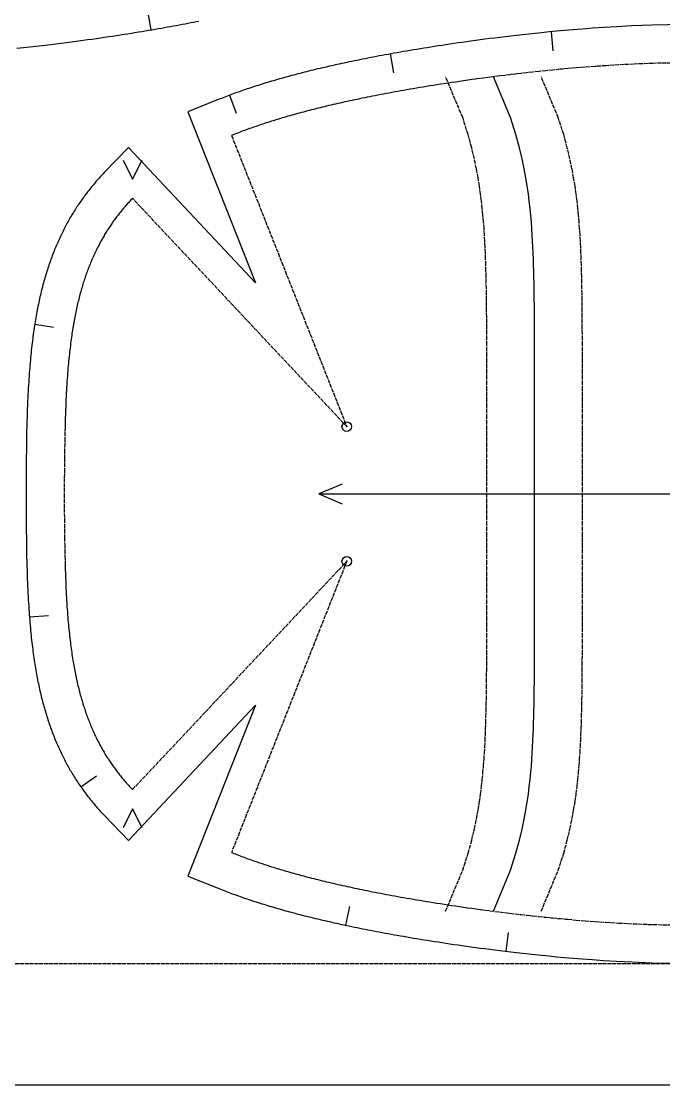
# Model space of a CAD drawing. Header units: millimetres. Extents: x 0 to 8058, y -22 to 1524.
# Drawn here: x 4769 to 4970.7, y 0 to 333.6 of the extents above; entities that cross this region are included whole.
import ezdxf

# ---------------------------------------------------------------- set-up
doc = ezdxf.new("R2010")
doc.units = ezdxf.units.MM
doc.linetypes.add('DASHED', pattern=[1.524, 1.27, -0.254])
for name, color, linetype in [('CUT', 7, 'Continuous'), ('DRILL', 4, 'Continuous'), ('GRAIN', 5, 'Continuous'), ('INTERNAL', 6, 'Continuous'), ('NOTCH', 1, 'Continuous'), ('SEW', 3, 'Continuous'), ('TEXT', 2, 'Continuous')]:
    doc.layers.add(name, color=color, linetype=linetype)

msp = doc.modelspace()

# ---------------------------------------------------------------- linework, layer by layer
at = {"layer": 'CUT'}
for points in [[(4767.6, 325.22), (4769.72, 325.44), (4771.75, 325.65), (4773.69, 325.87), (4775.56, 326.08), (4777.35, 326.29), (4779.09, 326.49), (4780.77, 326.7), (4782.39, 326.9), (4783.97, 327.1), (4785.5, 327.3), (4786.99, 327.5), (4788.45, 327.69), (4789.86, 327.89), (4791.25, 328.08), (4792.6, 328.27), (4793.92, 328.46), (4795.21, 328.64), (4796.48, 328.83), (4797.72, 329.02), (4798.94, 329.2), (4800.13, 329.38), (4801.31, 329.57), (4802.46, 329.75), (4803.59, 329.93), (4804.71, 330.11), (4805.8, 330.28), (4806.88, 330.46), (4807.94, 330.64), (4808.99, 330.81), (4810.02, 330.99), (4811.03, 331.16), (4812.03, 331.34), (4813.02, 331.51), (4813.99, 331.68), (4814.95, 331.86), (4815.9, 332.03), (4816.84, 332.2), (4817.76, 332.37), (4818.68, 332.54), (4819.58, 332.71), (4820.47, 332.88), (4821.36, 333.05), (4822.23, 333.22), (4823.09, 333.39), (4823.95, 333.56), (4824.79, 333.73)], [(4982.07, 332.69), (4966.95, 332.43), (4960.62, 332.18), (4955.83, 331.93), (4951.81, 331.69), (4948.29, 331.45), (4945.12, 331.21), (4942.23, 330.98), (4939.55, 330.75), (4937.04, 330.52), (4934.69, 330.29), (4932.46, 330.07), (4930.33, 329.85), (4928.31, 329.64), (4926.36, 329.42), (4924.5, 329.21), (4922.7, 329), (4920.97, 328.8), (4919.29, 328.59), (4917.66, 328.39), (4916.09, 328.19), (4914.55, 327.99), (4913.06, 327.8), (4911.61, 327.6), (4910.19, 327.41), (4908.81, 327.21), (4907.46, 327.02), (4906.14, 326.83), (4904.84, 326.65), (4903.58, 326.46), (4902.33, 326.27), (4901.12, 326.09), (4899.92, 325.91), (4898.75, 325.73), (4897.6, 325.54), (4896.47, 325.36), (4895.35, 325.19), (4894.26, 325.01), (4893.18, 324.83), (4892.12, 324.65), (4891.07, 324.48), (4890.04, 324.3), (4889.03, 324.13), (4888.03, 323.95), (4887.04, 323.78), (4886.06, 323.61), (4885.1, 323.43), (4884.15, 323.26), (4883.22, 323.09), (4882.29, 322.92), (4881.38, 322.75), (4880.48, 322.58), (4879.58, 322.41), (4878.7, 322.24), (4877.83, 322.07), (4876.96, 321.9), (4876.11, 321.73), (4875.27, 321.56), (4874.43, 321.39), (4873.6, 321.22), (4872.79, 321.05), (4871.97, 320.88), (4871.17, 320.71), (4870.38, 320.54), (4869.59, 320.38), (4868.81, 320.21), (4868.04, 320.04), (4867.27, 319.87), (4866.51, 319.7), (4865.76, 319.53), (4865.02, 319.36), (4864.28, 319.19), (4863.55, 319.02), (4862.82, 318.85), (4862.1, 318.68), (4861.38, 318.51), (4860.67, 318.33), (4859.97, 318.16), (4859.27, 317.99), (4858.58, 317.82), (4857.9, 317.65), (4857.21, 317.47), (4856.54, 317.3), (4855.87, 317.13), (4855.2, 316.95), (4854.54, 316.78), (4853.88, 316.6), (4853.23, 316.43), (4852.58, 316.25), (4851.94, 316.07), (4851.3, 315.9), (4850.67, 315.72), (4850.04, 315.54), (4849.41, 315.36), (4848.79, 315.18), (4848.18, 315), (4847.56, 314.82), (4846.95, 314.64), (4846.35, 314.46), (4845.75, 314.28), (4845.15, 314.09), (4844.56, 313.91), (4843.97, 313.72), (4843.38, 313.54), (4842.8, 313.35), (4842.22, 313.16), (4841.65, 312.98), (4841.07, 312.79), (4840.51, 312.6), (4839.94, 312.41), (4839.38, 312.22), (4838.82, 312.03), (4838.27, 311.84), (4837.71, 311.64), (4837.17, 311.45), (4836.62, 311.25), (4836.08, 311.06), (4835.54, 310.86), (4835, 310.66), (4834.47, 310.47), (4833.94, 310.27), (4833.41, 310.07), (4832.89, 309.86), (4832.37, 309.66), (4831.85, 309.46), (4831.33, 309.26), (4830.82, 309.05), (4821.34, 305.22), (4842.58, 251.57), (4802.69, 294.06), (4795.07, 286.17), (4794.75, 285.83), (4794.44, 285.49), (4794.12, 285.16), (4793.81, 284.82), (4793.5, 284.47), (4793.19, 284.13), (4792.88, 283.78), (4792.58, 283.44), (4792.28, 283.09), (4791.98, 282.73), (4791.68, 282.38), (4791.38, 282.03), (4791.09, 281.67), (4790.8, 281.31), (4790.51, 280.95), (4790.22, 280.58), (4789.93, 280.22), (4789.65, 279.85), (4789.37, 279.48), (4789.09, 279.11), (4788.81, 278.73), (4788.54, 278.36), (4788.27, 277.98), (4788, 277.6), (4787.73, 277.22), (4787.46, 276.83), (4787.2, 276.45), (4786.94, 276.06), (4786.68, 275.67), (4786.42, 275.28), (4786.16, 274.88), (4785.91, 274.48), (4785.66, 274.09), (4785.41, 273.68), (4785.16, 273.28), (4784.92, 272.88), (4784.67, 272.47), (4784.43, 272.06), (4784.2, 271.65), (4783.96, 271.23), (4783.73, 270.81), (4783.49, 270.4), (4783.27, 269.97), (4783.04, 269.55), (4782.81, 269.13), (4782.59, 268.7), (4782.37, 268.27), (4782.15, 267.83), (4781.93, 267.4), (4781.72, 266.96), (4781.51, 266.52), (4781.3, 266.08), (4781.09, 265.64), (4780.88, 265.19), (4780.68, 264.74), (4780.48, 264.29), (4780.28, 263.83), (4780.08, 263.37), (4779.89, 262.91), (4779.7, 262.45), (4779.51, 261.99), (4779.32, 261.52), (4779.13, 261.05), (4778.95, 260.57), (4778.77, 260.1), (4778.59, 259.62), (4778.41, 259.14), (4778.23, 258.65), (4778.06, 258.17), (4777.89, 257.67), (4777.72, 257.18), (4777.55, 256.68), (4777.39, 256.18), (4777.23, 255.68), (4777.06, 255.17), (4776.91, 254.67), (4776.75, 254.15), (4776.59, 253.64), (4776.44, 253.12), (4776.29, 252.59), (4776.14, 252.07), (4776, 251.54), (4775.85, 251), (4775.71, 250.46), (4775.57, 249.92), (4775.43, 249.38), (4775.3, 248.83), (4775.16, 248.27), (4775.03, 247.71), (4774.9, 247.15), (4774.77, 246.58), (4774.65, 246.01), (4774.52, 245.43), (4774.4, 244.85), (4774.28, 244.27), (4774.16, 243.67), (4774.05, 243.08), (4773.93, 242.47), (4773.82, 241.87), (4773.71, 241.25), (4773.6, 240.63), (4773.49, 240.01), (4773.39, 239.38), (4773.29, 238.74), (4773.18, 238.09), (4773.08, 237.44), (4772.99, 236.78), (4772.89, 236.11), (4772.8, 235.44), (4772.71, 234.75), (4772.62, 234.06), (4772.53, 233.36), (4772.44, 232.65), (4772.36, 231.93), (4772.28, 231.2), (4772.19, 230.46), (4772.12, 229.71), (4772.04, 228.94), (4771.96, 228.17), (4771.89, 227.38), (4771.82, 226.57), (4771.75, 225.76), (4771.68, 224.92), (4771.61, 224.07), (4771.55, 223.21), (4771.48, 222.32), (4771.42, 221.41), (4771.36, 220.49), (4771.3, 219.53), (4771.25, 218.56), (4771.19, 217.55), (4771.14, 216.52), (4771.09, 215.45), (4771.04, 214.34), (4770.99, 213.19), (4770.94, 211.99), (4770.9, 210.74), (4770.85, 209.43), (4770.81, 208.04), (4770.77, 206.57), (4770.73, 204.98), (4770.7, 203.26), (4770.66, 201.36), (4770.63, 199.21), (4770.59, 196.66), (4770.56, 193.33), (4770.53, 185.34), (4770.56, 177.36), (4770.59, 174.03), (4770.63, 171.48), (4770.66, 169.32), (4770.7, 167.42), (4770.73, 165.7), (4770.77, 164.12), (4770.81, 162.65), (4770.85, 161.26), (4770.9, 159.95), (4770.94, 158.7), (4770.99, 157.5), (4771.04, 156.35), (4771.09, 155.24), (4771.14, 154.17), (4771.19, 153.14), (4771.25, 152.13), (4771.3, 151.15), (4771.36, 150.2), (4771.42, 149.27), (4771.48, 148.37), (4771.55, 147.48), (4771.61, 146.61), (4771.68, 145.76), (4771.75, 144.93), (4771.82, 144.11), (4771.89, 143.31), (4771.96, 142.52), (4772.04, 141.75), (4772.12, 140.98), (4772.19, 140.23), (4772.28, 139.49), (4772.36, 138.76), (4772.44, 138.04), (4772.53, 137.33), (4772.62, 136.63), (4772.71, 135.94), (4772.8, 135.25), (4772.89, 134.58), (4772.99, 133.91), (4773.08, 133.25), (4773.18, 132.6), (4773.29, 131.95), (4773.39, 131.31), (4773.49, 130.68), (4773.6, 130.05), (4773.71, 129.43), (4773.82, 128.82), (4773.93, 128.21), (4774.05, 127.61), (4774.16, 127.01), (4774.28, 126.42), (4774.4, 125.84), (4774.52, 125.25), (4774.65, 124.68), (4774.77, 124.1), (4774.9, 123.54), (4775.03, 122.97), (4775.16, 122.42), (4775.3, 121.86), (4775.43, 121.31), (4775.57, 120.77), (4775.71, 120.22), (4775.85, 119.69), (4776, 119.15), (4776.14, 118.62), (4776.29, 118.09), (4776.44, 117.57), (4776.59, 117.05), (4776.75, 116.53), (4776.91, 116.02), (4777.06, 115.51), (4777.23, 115.01), (4777.39, 114.5), (4777.55, 114), (4777.72, 113.51), (4777.89, 113.01), (4778.06, 112.52), (4778.23, 112.03), (4778.41, 111.55), (4778.59, 111.07), (4778.77, 110.59), (4778.95, 110.11), (4779.13, 109.64), (4779.32, 109.17), (4779.51, 108.7), (4779.7, 108.24), (4779.89, 107.77), (4780.08, 107.31), (4780.28, 106.86), (4780.48, 106.4), (4780.68, 105.95), (4780.88, 105.5), (4781.09, 105.05), (4781.3, 104.61), (4781.51, 104.17), (4781.72, 103.73), (4781.93, 103.29), (4782.15, 102.85), (4782.37, 102.42), (4782.59, 101.99), (4782.81, 101.56), (4783.04, 101.14), (4783.27, 100.71), (4783.49, 100.29), (4783.73, 99.87), (4783.96, 99.46), (4784.2, 99.04), (4784.43, 98.63), (4784.67, 98.22), (4784.92, 97.81), (4785.16, 97.41), (4785.41, 97), (4785.66, 96.6), (4785.91, 96.2), (4786.16, 95.81), (4786.42, 95.41), (4786.68, 95.02), (4786.94, 94.63), (4787.2, 94.24), (4787.46, 93.85), (4787.73, 93.47), (4788, 93.09), (4788.27, 92.71), (4788.54, 92.33), (4788.81, 91.95), (4789.09, 91.58), (4789.37, 91.21), (4789.65, 90.84), (4789.93, 90.47), (4790.22, 90.11), (4790.51, 89.74), (4790.8, 89.38), (4791.09, 89.02), (4791.38, 88.66), (4791.68, 88.31), (4791.98, 87.95), (4792.28, 87.6), (4792.58, 87.25), (4792.88, 86.9), (4793.19, 86.56), (4793.5, 86.21), (4793.81, 85.87), (4794.12, 85.53), (4794.44, 85.19), (4794.75, 84.86), (4795.07, 84.52), (4802.69, 76.62), (4842.58, 119.12), (4821.34, 65.47), (4830.82, 61.64), (4831.33, 61.43), (4831.85, 61.23), (4832.37, 61.03), (4832.89, 60.82), (4833.41, 60.62), (4833.94, 60.42), (4834.47, 60.22), (4835, 60.02), (4835.54, 59.83), (4836.08, 59.63), (4836.62, 59.43), (4837.17, 59.24), (4837.71, 59.04), (4838.27, 58.85), (4838.82, 58.66), (4839.38, 58.47), (4839.94, 58.28), (4840.51, 58.09), (4841.07, 57.9), (4841.65, 57.71), (4842.22, 57.52), (4842.8, 57.34), (4843.38, 57.15), (4843.97, 56.96), (4844.56, 56.78), (4845.15, 56.6), (4845.75, 56.41), (4846.35, 56.23), (4846.95, 56.05), (4847.56, 55.87), (4848.18, 55.69), (4848.79, 55.51), (4849.41, 55.33), (4850.04, 55.15), (4850.67, 54.97), (4851.3, 54.79), (4851.94, 54.61), (4852.58, 54.44), (4853.23, 54.26), (4853.88, 54.09), (4854.54, 53.91), (4855.2, 53.74), (4855.87, 53.56), (4856.54, 53.39), (4857.21, 53.21), (4857.9, 53.04), (4858.58, 52.87), (4859.27, 52.7), (4859.97, 52.52), (4860.67, 52.35), (4861.38, 52.18), (4862.1, 52.01), (4862.82, 51.84), (4863.55, 51.67), (4864.28, 51.5), (4865.02, 51.33), (4865.76, 51.16), (4866.51, 50.99), (4867.27, 50.82), (4868.04, 50.65), (4868.81, 50.48), (4869.59, 50.31), (4870.38, 50.14), (4871.17, 49.97), (4871.97, 49.8), (4872.79, 49.64), (4873.6, 49.47), (4874.43, 49.3), (4875.27, 49.13), (4876.11, 48.96), (4876.96, 48.79), (4877.83, 48.62), (4878.7, 48.45), (4879.58, 48.28), (4880.48, 48.11), (4881.38, 47.94), (4882.29, 47.77), (4883.22, 47.6), (4884.15, 47.43), (4885.1, 47.25), (4886.06, 47.08), (4887.04, 46.91), (4888.03, 46.73), (4889.03, 46.56), (4890.04, 46.39), (4891.07, 46.21), (4892.12, 46.03), (4893.18, 45.86), (4894.26, 45.68), (4895.35, 45.5), (4896.47, 45.32), (4897.6, 45.14), (4898.75, 44.96), (4899.92, 44.78), (4901.12, 44.6), (4902.33, 44.41), (4903.58, 44.23), (4904.84, 44.04), (4906.14, 43.85), (4907.46, 43.66), (4908.81, 43.47), (4910.19, 43.28), (4911.61, 43.09), (4913.06, 42.89), (4914.55, 42.7), (4916.09, 42.5), (4917.66, 42.3), (4919.29, 42.09), (4920.97, 41.89), (4922.7, 41.68), (4924.5, 41.47), (4926.36, 41.26), (4928.31, 41.05), (4930.33, 40.83), (4932.46, 40.61), (4934.69, 40.39), (4937.04, 40.17), (4939.55, 39.94), (4942.23, 39.71), (4945.12, 39.48), (4948.29, 39.24), (4951.81, 39), (4955.83, 38.76), (4960.62, 38.51), (4966.95, 38.26), (4982.17, 38)]]:
    msp.add_lwpolyline(points, dxfattribs=at)
at = {"layer": 'DRILL'}
for centre in [(4871.19, 206.48), (4871.19, 164.21)]:
    msp.add_circle(centre, 1.5, dxfattribs=at)
for p in [(4871.19, 206.48), (4871.19, 164.21)]:
    msp.add_point(p, dxfattribs=at)
at = {"layer": 'GRAIN'}
for points in [[(4869.76, 188.46), (4862.39, 185.34), (4869.76, 182.23)], [(4862.39, 185.34), (5101.95, 185.34)]]:
    msp.add_lwpolyline(points, dxfattribs=at)
at = {"layer": 'INTERNAL', "linetype": 'CONTINUOUS'}
msp.add_lwpolyline([(4917.22, 54.45), (4922.58, 67.27), (4924.29, 72.62), (4925.41, 76.73), (4926.24, 80.22), (4926.89, 83.31), (4927.41, 86.13), (4927.84, 88.74), (4928.19, 91.2), (4928.49, 93.53), (4928.74, 95.77), (4928.95, 97.93), (4929.13, 100.02), (4929.29, 102.06), (4929.42, 104.05), (4929.53, 106.01), (4929.63, 107.94), (4929.71, 109.83), (4929.78, 111.71), (4929.84, 113.57), (4929.89, 115.41), (4929.94, 117.24), (4929.98, 119.05), (4930.01, 120.86), (4930.04, 122.66), (4930.06, 124.45), (4930.08, 126.24), (4930.09, 128.02), (4930.11, 129.8), (4930.12, 131.57), (4930.13, 133.35), (4930.14, 135.12), (4930.14, 136.89), (4930.15, 138.65), (4930.15, 140.42), (4930.15, 142.18), (4930.16, 143.95), (4930.16, 145.71), (4930.16, 147.47), (4930.16, 149.23), (4930.16, 151), (4930.16, 152.76), (4930.16, 154.52), (4930.16, 156.28), (4930.17, 158.04), (4930.17, 159.8), (4930.17, 161.57), (4930.17, 163.33), (4930.17, 165.09), (4930.17, 166.85), (4930.17, 168.61), (4930.17, 170.37), (4930.17, 172.13), (4930.17, 173.9), (4930.17, 175.66), (4930.17, 177.42), (4930.17, 179.18), (4930.17, 180.94), (4930.17, 182.7), (4930.17, 184.46), (4930.17, 186.22), (4930.17, 187.99), (4930.17, 189.75), (4930.17, 191.51), (4930.17, 193.27), (4930.17, 195.03), (4930.17, 196.79), (4930.17, 198.55), (4930.17, 200.31), (4930.17, 202.08), (4930.17, 203.84), (4930.17, 205.6), (4930.17, 207.36), (4930.17, 209.12), (4930.17, 210.88), (4930.17, 212.64), (4930.16, 214.41), (4930.16, 216.17), (4930.16, 217.93), (4930.16, 219.69), (4930.16, 221.45), (4930.16, 223.22), (4930.16, 224.98), (4930.16, 226.74), (4930.15, 228.51), (4930.15, 230.27), (4930.15, 232.04), (4930.14, 233.8), (4930.14, 235.57), (4930.13, 237.34), (4930.12, 239.11), (4930.11, 240.89), (4930.09, 242.67), (4930.08, 244.45), (4930.06, 246.23), (4930.04, 248.03), (4930.01, 249.83), (4929.98, 251.63), (4929.94, 253.45), (4929.89, 255.28), (4929.84, 257.12), (4929.78, 258.98), (4929.71, 260.85), (4929.63, 262.75), (4929.53, 264.68), (4929.42, 266.63), (4929.29, 268.63), (4929.13, 270.67), (4928.95, 272.76), (4928.74, 274.92), (4928.49, 277.16), (4928.19, 279.49), (4927.84, 281.95), (4927.41, 284.56), (4926.89, 287.38), (4926.24, 290.47), (4925.41, 293.95), (4924.29, 298.07), (4922.58, 303.42), (4917.22, 316.24)], dxfattribs=at)
at = {"layer": 'NOTCH'}
for points in [[(4809.82, 330.96), (4808.81, 336.87)], [(4935.33, 330.36), (4935.9, 324.38)], [(4884.82, 323.38), (4885.88, 317.48)], [(4834.37, 310.43), (4836.47, 304.81)], [(4801.02, 290.11), (4803.99, 284.1), (4807.02, 290.08)], [(4773.27, 238.64), (4779.2, 237.7)], [(4771.6, 146.76), (4777.58, 147.22)], [(4787.74, 93.45), (4792.66, 96.88)], [(4807.03, 80.61), (4803.99, 86.59), (4801.03, 80.57)], [(4870.88, 50.04), (4872.13, 55.91)], [(4921.28, 41.85), (4922, 47.81)]]:
    msp.add_lwpolyline(points, dxfattribs=at)
at = {"layer": 'SEW', "linetype": 'DASHED'}
for points in [[(4982.17, 320.69), (4967.29, 320.44), (4961.17, 320.19), (4956.5, 319.95), (4952.58, 319.71), (4949.14, 319.48), (4946.05, 319.25), (4943.23, 319.02), (4940.6, 318.79), (4938.15, 318.57), (4935.85, 318.35), (4933.66, 318.13), (4931.58, 317.92), (4929.6, 317.71), (4927.7, 317.5), (4925.87, 317.29), (4924.1, 317.09), (4922.4, 316.88), (4920.76, 316.68), (4919.16, 316.49), (4917.62, 316.29), (4916.11, 316.09), (4914.65, 315.9), (4913.22, 315.71), (4911.83, 315.52), (4910.47, 315.33), (4909.15, 315.14), (4907.85, 314.96), (4906.58, 314.77), (4905.34, 314.59), (4904.12, 314.41), (4902.92, 314.23), (4901.75, 314.05), (4900.6, 313.87), (4899.47, 313.69), (4898.36, 313.52), (4897.27, 313.34), (4896.19, 313.16), (4895.14, 312.99), (4894.1, 312.82), (4893.07, 312.65), (4892.07, 312.47), (4891.07, 312.3), (4890.09, 312.13), (4889.13, 311.96), (4888.17, 311.79), (4887.23, 311.63), (4886.31, 311.46), (4885.39, 311.29), (4884.49, 311.12), (4883.59, 310.96), (4882.71, 310.79), (4881.84, 310.62), (4880.98, 310.46), (4880.13, 310.29), (4879.29, 310.13), (4878.46, 309.96), (4877.64, 309.8), (4876.82, 309.63), (4876.02, 309.47), (4875.22, 309.3), (4874.44, 309.14), (4873.66, 308.97), (4872.89, 308.81), (4872.12, 308.65), (4871.37, 308.48), (4870.62, 308.32), (4869.88, 308.15), (4869.14, 307.99), (4868.42, 307.83), (4867.7, 307.66), (4866.98, 307.5), (4866.27, 307.33), (4865.57, 307.17), (4864.88, 307), (4864.19, 306.84), (4863.51, 306.67), (4862.83, 306.51), (4862.16, 306.34), (4861.49, 306.18), (4860.84, 306.01), (4860.18, 305.85), (4859.53, 305.68), (4858.89, 305.51), (4858.25, 305.35), (4857.62, 305.18), (4856.99, 305.01), (4856.37, 304.84), (4855.75, 304.68), (4855.14, 304.51), (4854.53, 304.34), (4853.92, 304.17), (4853.32, 304), (4852.73, 303.83), (4852.14, 303.66), (4851.55, 303.49), (4850.97, 303.32), (4850.39, 303.14), (4849.82, 302.97), (4849.25, 302.8), (4848.69, 302.62), (4848.13, 302.45), (4847.57, 302.28), (4847.02, 302.1), (4846.47, 301.93), (4845.92, 301.75), (4845.38, 301.57), (4844.85, 301.4), (4844.31, 301.22), (4843.78, 301.04), (4843.26, 300.86), (4842.73, 300.68), (4842.21, 300.5), (4841.7, 300.32), (4841.18, 300.14), (4840.68, 299.96), (4840.17, 299.78), (4839.67, 299.59), (4839.17, 299.41), (4838.67, 299.23), (4838.18, 299.04), (4837.69, 298.86), (4837.21, 298.67), (4836.72, 298.48), (4836.24, 298.29), (4835.77, 298.11), (4835.3, 297.92), (4835.03, 297.81), (4871.19, 206.48), (4803.96, 278.1), (4803.73, 277.86), (4803.46, 277.58), (4803.2, 277.29), (4802.93, 277.01), (4802.67, 276.72), (4802.41, 276.44), (4802.15, 276.15), (4801.89, 275.86), (4801.64, 275.56), (4801.38, 275.27), (4801.13, 274.97), (4800.88, 274.68), (4800.63, 274.38), (4800.38, 274.08), (4800.14, 273.78), (4799.9, 273.47), (4799.66, 273.17), (4799.42, 272.86), (4799.18, 272.55), (4798.94, 272.24), (4798.71, 271.93), (4798.48, 271.62), (4798.25, 271.31), (4798.02, 270.99), (4797.79, 270.67), (4797.57, 270.35), (4797.35, 270.03), (4797.12, 269.71), (4796.9, 269.38), (4796.69, 269.05), (4796.47, 268.72), (4796.26, 268.39), (4796.04, 268.06), (4795.83, 267.72), (4795.62, 267.39), (4795.42, 267.05), (4795.21, 266.71), (4795.01, 266.37), (4794.81, 266.02), (4794.6, 265.67), (4794.41, 265.33), (4794.21, 264.97), (4794.01, 264.62), (4793.82, 264.27), (4793.63, 263.91), (4793.44, 263.55), (4793.25, 263.19), (4793.06, 262.82), (4792.88, 262.46), (4792.7, 262.09), (4792.51, 261.72), (4792.33, 261.34), (4792.16, 260.97), (4791.98, 260.59), (4791.8, 260.21), (4791.63, 259.83), (4791.46, 259.44), (4791.29, 259.05), (4791.12, 258.66), (4790.95, 258.27), (4790.79, 257.87), (4790.63, 257.47), (4790.46, 257.07), (4790.3, 256.67), (4790.15, 256.26), (4789.99, 255.85), (4789.83, 255.44), (4789.68, 255.02), (4789.53, 254.6), (4789.38, 254.18), (4789.23, 253.75), (4789.08, 253.32), (4788.94, 252.89), (4788.79, 252.46), (4788.65, 252.02), (4788.51, 251.58), (4788.37, 251.13), (4788.24, 250.68), (4788.1, 250.23), (4787.97, 249.77), (4787.83, 249.31), (4787.7, 248.85), (4787.57, 248.38), (4787.45, 247.91), (4787.32, 247.43), (4787.2, 246.95), (4787.07, 246.46), (4786.95, 245.97), (4786.83, 245.48), (4786.72, 244.98), (4786.6, 244.48), (4786.48, 243.97), (4786.37, 243.46), (4786.26, 242.94), (4786.15, 242.41), (4786.04, 241.89), (4785.93, 241.35), (4785.83, 240.81), (4785.73, 240.26), (4785.62, 239.71), (4785.52, 239.15), (4785.42, 238.59), (4785.33, 238.02), (4785.23, 237.44), (4785.14, 236.85), (4785.04, 236.26), (4784.95, 235.66), (4784.86, 235.05), (4784.77, 234.44), (4784.69, 233.81), (4784.6, 233.18), (4784.52, 232.54), (4784.44, 231.89), (4784.36, 231.23), (4784.28, 230.55), (4784.2, 229.87), (4784.13, 229.18), (4784.05, 228.47), (4783.98, 227.76), (4783.91, 227.03), (4783.84, 226.28), (4783.77, 225.52), (4783.7, 224.75), (4783.64, 223.96), (4783.58, 223.15), (4783.51, 222.33), (4783.45, 221.49), (4783.39, 220.62), (4783.34, 219.73), (4783.28, 218.82), (4783.23, 217.88), (4783.17, 216.92), (4783.12, 215.92), (4783.07, 214.89), (4783.03, 213.82), (4782.98, 212.7), (4782.93, 211.54), (4782.89, 210.33), (4782.85, 209.05), (4782.81, 207.7), (4782.77, 206.26), (4782.73, 204.71), (4782.69, 203.02), (4782.66, 201.16), (4782.63, 199.04), (4782.59, 196.53), (4782.56, 193.25), (4782.53, 185.34), (4782.56, 177.43), (4782.59, 174.16), (4782.63, 171.65), (4782.66, 169.53), (4782.69, 167.66), (4782.73, 165.98), (4782.77, 164.43), (4782.81, 162.99), (4782.85, 161.64), (4782.89, 160.36), (4782.93, 159.14), (4782.98, 157.98), (4783.03, 156.87), (4783.07, 155.8), (4783.12, 154.77), (4783.17, 153.77), (4783.23, 152.8), (4783.28, 151.87), (4783.34, 150.95), (4783.39, 150.07), (4783.45, 149.2), (4783.51, 148.36), (4783.58, 147.53), (4783.64, 146.73), (4783.7, 145.94), (4783.77, 145.16), (4783.84, 144.4), (4783.91, 143.66), (4783.98, 142.93), (4784.05, 142.21), (4784.13, 141.51), (4784.2, 140.81), (4784.28, 140.13), (4784.36, 139.46), (4784.44, 138.8), (4784.52, 138.15), (4784.6, 137.51), (4784.69, 136.87), (4784.77, 136.25), (4784.86, 135.63), (4784.95, 135.03), (4785.04, 134.43), (4785.14, 133.83), (4785.23, 133.25), (4785.33, 132.67), (4785.42, 132.1), (4785.52, 131.53), (4785.62, 130.98), (4785.73, 130.42), (4785.83, 129.88), (4785.93, 129.34), (4786.04, 128.8), (4786.15, 128.27), (4786.26, 127.75), (4786.37, 127.23), (4786.48, 126.72), (4786.6, 126.21), (4786.72, 125.71), (4786.83, 125.21), (4786.95, 124.71), (4787.07, 124.22), (4787.2, 123.74), (4787.32, 123.26), (4787.45, 122.78), (4787.57, 122.31), (4787.7, 121.84), (4787.83, 121.38), (4787.97, 120.92), (4788.1, 120.46), (4788.24, 120.01), (4788.37, 119.56), (4788.51, 119.11), (4788.65, 118.67), (4788.79, 118.23), (4788.94, 117.8), (4789.08, 117.36), (4789.23, 116.93), (4789.38, 116.51), (4789.53, 116.09), (4789.68, 115.67), (4789.83, 115.25), (4789.99, 114.84), (4790.15, 114.43), (4790.3, 114.02), (4790.46, 113.62), (4790.63, 113.21), (4790.79, 112.82), (4790.95, 112.42), (4791.12, 112.03), (4791.29, 111.63), (4791.46, 111.25), (4791.63, 110.86), (4791.8, 110.48), (4791.98, 110.1), (4792.16, 109.72), (4792.33, 109.34), (4792.51, 108.97), (4792.7, 108.6), (4792.88, 108.23), (4793.06, 107.86), (4793.25, 107.5), (4793.44, 107.14), (4793.63, 106.78), (4793.82, 106.42), (4794.01, 106.07), (4794.21, 105.71), (4794.41, 105.36), (4794.6, 105.01), (4794.81, 104.67), (4795.01, 104.32), (4795.21, 103.98), (4795.42, 103.64), (4795.62, 103.3), (4795.83, 102.96), (4796.04, 102.63), (4796.26, 102.3), (4796.47, 101.96), (4796.69, 101.64), (4796.9, 101.31), (4797.12, 100.98), (4797.35, 100.66), (4797.57, 100.34), (4797.79, 100.02), (4798.02, 99.7), (4798.25, 99.38), (4798.48, 99.07), (4798.71, 98.75), (4798.94, 98.44), (4799.18, 98.13), (4799.42, 97.82), (4799.66, 97.52), (4799.9, 97.21), (4800.14, 96.91), (4800.38, 96.61), (4800.63, 96.31), (4800.88, 96.01), (4801.13, 95.71), (4801.38, 95.42), (4801.64, 95.12), (4801.89, 94.83), (4802.15, 94.54), (4802.41, 94.25), (4802.67, 93.96), (4802.93, 93.68), (4803.2, 93.39), (4803.46, 93.11), (4803.73, 92.83), (4803.96, 92.59), (4871.19, 164.21), (4835.03, 72.88), (4835.3, 72.77), (4835.77, 72.58), (4836.24, 72.39), (4836.72, 72.21), (4837.21, 72.02), (4837.69, 71.83), (4838.18, 71.65), (4838.67, 71.46), (4839.17, 71.28), (4839.67, 71.09), (4840.17, 70.91), (4840.68, 70.73), (4841.18, 70.55), (4841.7, 70.36), (4842.21, 70.18), (4842.73, 70), (4843.26, 69.82), (4843.78, 69.65), (4844.31, 69.47), (4844.85, 69.29), (4845.38, 69.11), (4845.92, 68.94), (4846.47, 68.76), (4847.02, 68.59), (4847.57, 68.41), (4848.13, 68.24), (4848.69, 68.06), (4849.25, 67.89), (4849.82, 67.72), (4850.39, 67.54), (4850.97, 67.37), (4851.55, 67.2), (4852.14, 67.03), (4852.73, 66.86), (4853.32, 66.69), (4853.92, 66.52), (4854.53, 66.35), (4855.14, 66.18), (4855.75, 66.01), (4856.37, 65.84), (4856.99, 65.68), (4857.62, 65.51), (4858.25, 65.34), (4858.89, 65.17), (4859.53, 65.01), (4860.18, 64.84), (4860.84, 64.68), (4861.49, 64.51), (4862.16, 64.34), (4862.83, 64.18), (4863.51, 64.01), (4864.19, 63.85), (4864.88, 63.68), (4865.57, 63.52), (4866.27, 63.35), (4866.98, 63.19), (4867.7, 63.03), (4868.42, 62.86), (4869.14, 62.7), (4869.88, 62.53), (4870.62, 62.37), (4871.37, 62.21), (4872.12, 62.04), (4872.89, 61.88), (4873.66, 61.71), (4874.44, 61.55), (4875.22, 61.39), (4876.02, 61.22), (4876.82, 61.06), (4877.64, 60.89), (4878.46, 60.73), (4879.29, 60.56), (4880.13, 60.4), (4880.98, 60.23), (4881.84, 60.06), (4882.71, 59.9), (4883.59, 59.73), (4884.49, 59.57), (4885.39, 59.4), (4886.31, 59.23), (4887.23, 59.06), (4888.17, 58.89), (4889.13, 58.72), (4890.09, 58.55), (4891.07, 58.38), (4892.07, 58.21), (4893.07, 58.04), (4894.1, 57.87), (4895.14, 57.7), (4896.19, 57.52), (4897.27, 57.35), (4898.36, 57.17), (4899.47, 57), (4900.6, 56.82), (4901.75, 56.64), (4902.92, 56.46), (4904.12, 56.28), (4905.34, 56.1), (4906.58, 55.91), (4907.85, 55.73), (4909.15, 55.54), (4910.47, 55.36), (4911.83, 55.17), (4913.22, 54.98), (4914.65, 54.79), (4916.11, 54.59), (4917.62, 54.4), (4919.16, 54.2), (4920.76, 54), (4922.4, 53.8), (4924.1, 53.6), (4925.87, 53.4), (4927.7, 53.19), (4929.6, 52.98), (4931.58, 52.77), (4933.66, 52.55), (4935.85, 52.34), (4938.15, 52.12), (4940.6, 51.9), (4943.23, 51.67), (4946.05, 51.44), (4949.14, 51.21), (4952.58, 50.98), (4956.5, 50.74), (4961.17, 50.5), (4967.29, 50.25), (4982.17, 50)], [(4902.22, 54.45), (4907.58, 67.27), (4909.29, 72.62), (4910.41, 76.73), (4911.24, 80.22), (4911.89, 83.31), (4912.41, 86.13), (4912.84, 88.74), (4913.19, 91.2), (4913.49, 93.53), (4913.74, 95.77), (4913.95, 97.93), (4914.13, 100.02), (4914.29, 102.06), (4914.42, 104.05), (4914.53, 106.01), (4914.63, 107.94), (4914.71, 109.83), (4914.78, 111.71), (4914.84, 113.57), (4914.89, 115.41), (4914.94, 117.24), (4914.98, 119.05), (4915.01, 120.86), (4915.04, 122.66), (4915.06, 124.45), (4915.08, 126.24), (4915.09, 128.02), (4915.11, 129.8), (4915.12, 131.57), (4915.13, 133.35), (4915.14, 135.12), (4915.14, 136.89), (4915.15, 138.65), (4915.15, 140.42), (4915.15, 142.18), (4915.16, 143.95), (4915.16, 145.71), (4915.16, 147.47), (4915.16, 149.23), (4915.16, 151), (4915.16, 152.76), (4915.16, 154.52), (4915.16, 156.28), (4915.17, 158.04), (4915.17, 159.8), (4915.17, 161.57), (4915.17, 163.33), (4915.17, 165.09), (4915.17, 166.85), (4915.17, 168.61), (4915.17, 170.37), (4915.17, 172.13), (4915.17, 173.9), (4915.17, 175.66), (4915.17, 177.42), (4915.17, 179.18), (4915.17, 180.94), (4915.17, 182.7), (4915.17, 184.46), (4915.17, 186.22), (4915.17, 187.99), (4915.17, 189.75), (4915.17, 191.51), (4915.17, 193.27), (4915.17, 195.03), (4915.17, 196.79), (4915.17, 198.55), (4915.17, 200.31), (4915.17, 202.08), (4915.17, 203.84), (4915.17, 205.6), (4915.17, 207.36), (4915.17, 209.12), (4915.17, 210.88), (4915.17, 212.64), (4915.16, 214.41), (4915.16, 216.17), (4915.16, 217.93), (4915.16, 219.69), (4915.16, 221.45), (4915.16, 223.22), (4915.16, 224.98), (4915.16, 226.74), (4915.15, 228.51), (4915.15, 230.27), (4915.15, 232.04), (4915.14, 233.8), (4915.14, 235.57), (4915.13, 237.34), (4915.12, 239.11), (4915.11, 240.89), (4915.09, 242.67), (4915.08, 244.45), (4915.06, 246.23), (4915.04, 248.03), (4915.01, 249.83), (4914.98, 251.63), (4914.94, 253.45), (4914.89, 255.28), (4914.84, 257.12), (4914.78, 258.98), (4914.71, 260.85), (4914.63, 262.75), (4914.53, 264.68), (4914.42, 266.63), (4914.29, 268.63), (4914.13, 270.67), (4913.95, 272.76), (4913.74, 274.92), (4913.49, 277.16), (4913.19, 279.49), (4912.84, 281.95), (4912.41, 284.56), (4911.89, 287.38), (4911.24, 290.47), (4910.41, 293.95), (4909.29, 298.07), (4907.58, 303.42), (4902.22, 316.24)], [(4932.22, 54.45), (4937.58, 67.27), (4939.29, 72.62), (4940.41, 76.73), (4941.24, 80.22), (4941.89, 83.31), (4942.41, 86.13), (4942.84, 88.74), (4943.19, 91.2), (4943.49, 93.53), (4943.74, 95.77), (4943.95, 97.93), (4944.13, 100.02), (4944.29, 102.06), (4944.42, 104.05), (4944.53, 106.01), (4944.63, 107.94), (4944.71, 109.83), (4944.78, 111.71), (4944.84, 113.57), (4944.89, 115.41), (4944.94, 117.24), (4944.98, 119.05), (4945.01, 120.86), (4945.04, 122.66), (4945.06, 124.45), (4945.08, 126.24), (4945.09, 128.02), (4945.11, 129.8), (4945.12, 131.57), (4945.13, 133.35), (4945.14, 135.12), (4945.14, 136.89), (4945.15, 138.65), (4945.15, 140.42), (4945.15, 142.18), (4945.16, 143.95), (4945.16, 145.71), (4945.16, 147.47), (4945.16, 149.23), (4945.16, 151), (4945.16, 152.76), (4945.16, 154.52), (4945.16, 156.28), (4945.17, 158.04), (4945.17, 159.8), (4945.17, 161.57), (4945.17, 163.33), (4945.17, 165.09), (4945.17, 166.85), (4945.17, 168.61), (4945.17, 170.37), (4945.17, 172.13), (4945.17, 173.9), (4945.17, 175.66), (4945.17, 177.42), (4945.17, 179.18), (4945.17, 180.94), (4945.17, 182.7), (4945.17, 184.46), (4945.17, 186.22), (4945.17, 187.99), (4945.17, 189.75), (4945.17, 191.51), (4945.17, 193.27), (4945.17, 195.03), (4945.17, 196.79), (4945.17, 198.55), (4945.17, 200.31), (4945.17, 202.08), (4945.17, 203.84), (4945.17, 205.6), (4945.17, 207.36), (4945.17, 209.12), (4945.17, 210.88), (4945.17, 212.64), (4945.16, 214.41), (4945.16, 216.17), (4945.16, 217.93), (4945.16, 219.69), (4945.16, 221.45), (4945.16, 223.22), (4945.16, 224.98), (4945.16, 226.74), (4945.15, 228.51), (4945.15, 230.27), (4945.15, 232.04), (4945.14, 233.8), (4945.14, 235.57), (4945.13, 237.34), (4945.12, 239.11), (4945.11, 240.89), (4945.09, 242.67), (4945.08, 244.45), (4945.06, 246.23), (4945.04, 248.03), (4945.01, 249.83), (4944.98, 251.63), (4944.94, 253.45), (4944.89, 255.28), (4944.84, 257.12), (4944.78, 258.98), (4944.71, 260.85), (4944.63, 262.75), (4944.53, 264.68), (4944.42, 266.63), (4944.29, 268.63), (4944.13, 270.67), (4943.95, 272.76), (4943.74, 274.92), (4943.49, 277.16), (4943.19, 279.49), (4942.84, 281.95), (4942.41, 284.56), (4941.89, 287.38), (4941.24, 290.47), (4940.41, 293.95), (4939.29, 298.07), (4937.58, 303.42), (4932.22, 316.24)]]:
    msp.add_lwpolyline(points, dxfattribs=at)
at = {"layer": 'TEXT', "linetype": 'DASHED'}
msp.add_line((0, 38), (7996.27, 38), dxfattribs=at)
at = {"layer": 'TEXT'}
msp.add_lwpolyline([(0, 0), (7996.27, 0), (7996.27, 1524), (0, 1524)], close=True, dxfattribs=at)

doc.saveas('drawing.dxf')
